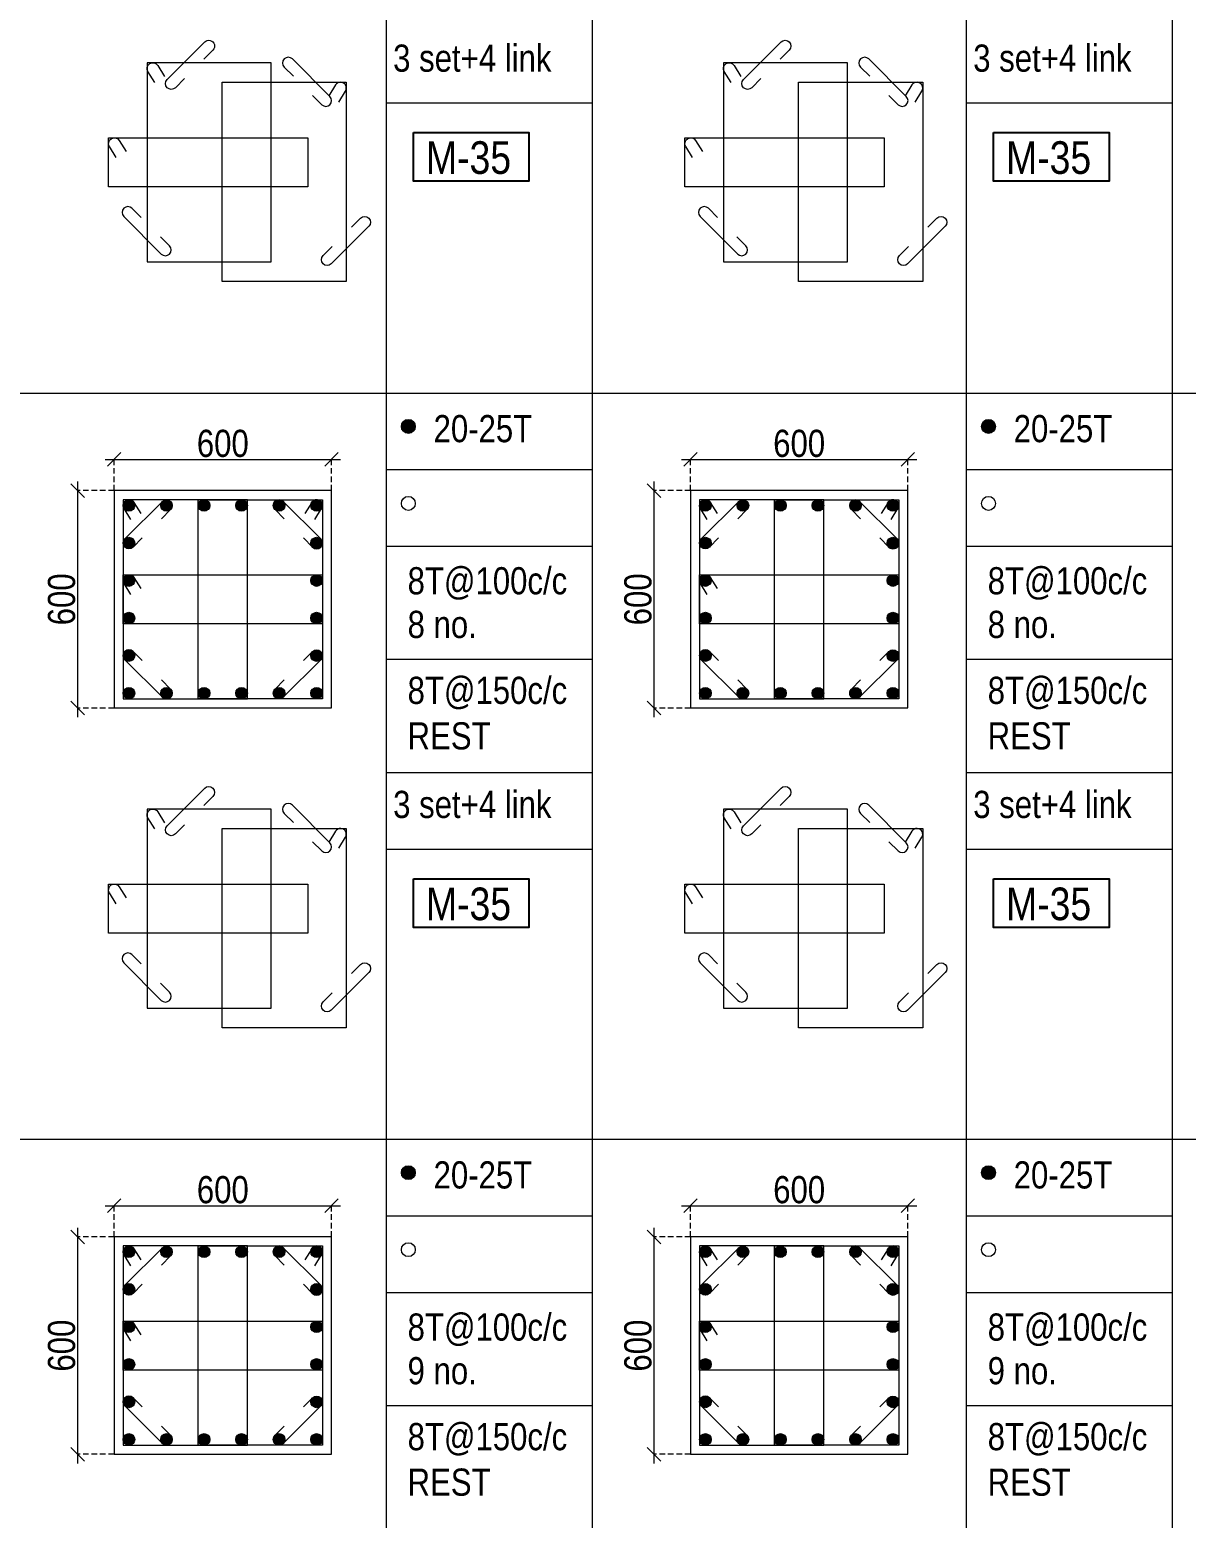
# Model space of a CAD drawing. Header units: millimetres. Extents: x 1112055 to 3390982, y -148532 to 766891.
# Drawn here: x 2321002 to 2333772, y 528654 to 545089 of the extents above; entities that cross this region are included whole.
import ezdxf
from ezdxf.enums import TextEntityAlignment as Align

# ---------------------------------------------------------------- set-up
doc = ezdxf.new("R2010")
doc.units = ezdxf.units.MM
doc.header["$PDMODE"] = 35
doc.header["$PDSIZE"] = -25
doc.linetypes.add('DASHED2', pattern=[0.375, 0.25, -0.125])
doc.linetypes.add('Hidden', pattern=[9.525, 6.35, -3.175])
for name, color, linetype, lineweight in [('B COL. SIZE DIM', 220, 'Continuous', 25), ('B COLSCH', 204, 'Continuous', 20), ('B COLUMN', 1, 'Hidden', 9), ('B STEEL', 34, 'Continuous', 15)]:
    doc.layers.add(name, color=color, linetype=linetype, lineweight=lineweight)
doc.layers.add('B TEXT', color=7, linetype='Continuous')
doc.styles.add('dim inside', font='romans.shx', dxfattribs={"width": 0.8, "height": 125})
doc.styles.add('SWINC', font='swissc.ttf')
doc.dimstyles.new('dim inside', dxfattribs={"dimtxt": 125, "dimasz": 100, "dimexe": 0, "dimexo": 0, "dimgap": 10, "dimtad": 0, "dimdec": 0, "dimzin": 0, "dimdsep": 46, "dimtxsty": 'dim inside', "dimblk": 'SMALL', "dimcen": 0.09, "dimadec": 0, "dimazin": 0, "dimtfac": 1, "dimtdec": 0, "dimtofl": 0, "dimtmove": 0, "dimatfit": 3, "dimfxl": 1, "dimtolj": 1, "dimtzin": 0, "dimarcsym": 2})

# ---------------------------------------------------------------- blocks, each defined once
blk = doc.blocks.new('_Oblique')
at = {"color": 0, "linetype": 'ByBlock', "lineweight": -2}
blk.add_line((-0.5, -0.5), (0.5, 0.5), dxfattribs=at)
blk = doc.blocks.new('*D3372')
at = {"layer": 'B COL. SIZE DIM', "color": 250, "lineweight": 9, "ltscale": 250, "transparency": 16777216}
blk.add_line((2321834, 532105), (2324434, 532105), dxfattribs=at)
at = {"layer": 'B COL. SIZE DIM', "color": 250, "linetype": 'DASHED2', "lineweight": 9, "ltscale": 250, "transparency": 16777216}
for p, q in [((2321934, 531760), (2321934, 532105)), ((2324334, 531760), (2324334, 532105))]:
    blk.add_line(p, q, dxfattribs=at)
at = {"layer": 'Defpoints', "color": 0, "transparency": 16777216}
for p in [(2324334, 532105), (2321934, 531760), (2324334, 531760)]:
    blk.add_point(p, dxfattribs=at)
at = {"layer": 'B COL. SIZE DIM', "color": 250, "lineweight": 9, "transparency": 16777216, "xscale": 150, "yscale": 150, "zscale": 150, "rotation": 180}
blk.add_blockref('_Oblique', (2321934, 532105), dxfattribs=at)
at = {"layer": 'B COL. SIZE DIM', "color": 250, "lineweight": 9, "transparency": 16777216, "xscale": 150, "yscale": 150, "zscale": 150}
blk.add_blockref('_Oblique', (2324334, 532105), dxfattribs=at)
at = {"layer": 'B COL. SIZE DIM', "color": 6, "transparency": 16777216, "insert": (2323134, 532280), "char_height": 300, "attachment_point": 5, "style": 'SWINC'}
blk.add_mtext('\\A1;600', dxfattribs=at)
blk = doc.blocks.new('*D3373')
at = {"layer": 'B COL. SIZE DIM', "color": 250, "lineweight": 9, "ltscale": 250, "transparency": 16777216}
blk.add_line((2321530, 531860), (2321530, 529260), dxfattribs=at)
at = {"layer": 'B COL. SIZE DIM', "color": 250, "linetype": 'DASHED2', "lineweight": 9, "ltscale": 250, "transparency": 16777216}
for p, q in [((2321934, 531760), (2321530, 531760)), ((2321934, 529360), (2321530, 529360))]:
    blk.add_line(p, q, dxfattribs=at)
at = {"layer": 'Defpoints', "color": 0, "transparency": 16777216}
for p in [(2321934, 531760), (2321530, 529360), (2321934, 529360)]:
    blk.add_point(p, dxfattribs=at)
at = {"layer": 'B COL. SIZE DIM', "color": 250, "lineweight": 9, "transparency": 16777216, "xscale": 150, "yscale": 150, "zscale": 150}
for p, rotation in [((2321530, 531760), 90), ((2321530, 529360), 270)]:
    blk.add_blockref('_Oblique', p, dxfattribs=dict(at, rotation=rotation))
at = {"layer": 'B COL. SIZE DIM', "color": 6, "transparency": 16777216, "insert": (2321355, 530560), "char_height": 300, "attachment_point": 5, "rotation": 90, "style": 'SWINC'}
blk.add_mtext('\\A1;600', dxfattribs=at)
blk = doc.blocks.new('*D3374')
at = {"layer": 'B COL. SIZE DIM', "color": 250, "lineweight": 9, "ltscale": 250, "transparency": 16777216}
blk.add_line((2321834, 540345), (2324434, 540345), dxfattribs=at)
at = {"layer": 'B COL. SIZE DIM', "color": 250, "linetype": 'DASHED2', "lineweight": 9, "ltscale": 250, "transparency": 16777216}
for p, q in [((2321934, 540000), (2321934, 540345)), ((2324334, 540000), (2324334, 540345))]:
    blk.add_line(p, q, dxfattribs=at)
at = {"layer": 'Defpoints', "color": 0, "transparency": 16777216}
for p in [(2324334, 540345), (2321934, 540000), (2324334, 540000)]:
    blk.add_point(p, dxfattribs=at)
at = {"layer": 'B COL. SIZE DIM', "color": 250, "lineweight": 9, "transparency": 16777216, "xscale": 150, "yscale": 150, "zscale": 150, "rotation": 180}
blk.add_blockref('_Oblique', (2321934, 540345), dxfattribs=at)
at = {"layer": 'B COL. SIZE DIM', "color": 250, "lineweight": 9, "transparency": 16777216, "xscale": 150, "yscale": 150, "zscale": 150}
blk.add_blockref('_Oblique', (2324334, 540345), dxfattribs=at)
at = {"layer": 'B COL. SIZE DIM', "color": 6, "transparency": 16777216, "insert": (2323134, 540520), "char_height": 300, "attachment_point": 5, "style": 'SWINC'}
blk.add_mtext('\\A1;600', dxfattribs=at)
blk = doc.blocks.new('*D3375')
at = {"layer": 'B COL. SIZE DIM', "color": 250, "lineweight": 9, "ltscale": 250, "transparency": 16777216}
blk.add_line((2321530, 540100), (2321530, 537500), dxfattribs=at)
at = {"layer": 'B COL. SIZE DIM', "color": 250, "linetype": 'DASHED2', "lineweight": 9, "ltscale": 250, "transparency": 16777216}
for p, q in [((2321934, 540000), (2321530, 540000)), ((2321934, 537600), (2321530, 537600))]:
    blk.add_line(p, q, dxfattribs=at)
at = {"layer": 'Defpoints', "color": 0, "transparency": 16777216}
for p in [(2321934, 540000), (2321530, 537600), (2321934, 537600)]:
    blk.add_point(p, dxfattribs=at)
at = {"layer": 'B COL. SIZE DIM', "color": 250, "lineweight": 9, "transparency": 16777216, "xscale": 150, "yscale": 150, "zscale": 150}
for p, rotation in [((2321530, 540000), 90), ((2321530, 537600), 270)]:
    blk.add_blockref('_Oblique', p, dxfattribs=dict(at, rotation=rotation))
at = {"layer": 'B COL. SIZE DIM', "color": 6, "transparency": 16777216, "insert": (2321355, 538800), "char_height": 300, "attachment_point": 5, "rotation": 90, "style": 'SWINC'}
blk.add_mtext('\\A1;600', dxfattribs=at)
blk = doc.blocks.new('*D3396')
at = {"layer": 'B COL. SIZE DIM', "color": 250, "lineweight": 9, "ltscale": 250, "transparency": 16777216}
blk.add_line((2328198, 532105), (2330798, 532105), dxfattribs=at)
at = {"layer": 'B COL. SIZE DIM', "color": 250, "linetype": 'DASHED2', "lineweight": 9, "ltscale": 250, "transparency": 16777216}
for p, q in [((2328298, 531760), (2328298, 532105)), ((2330698, 531760), (2330698, 532105))]:
    blk.add_line(p, q, dxfattribs=at)
at = {"layer": 'Defpoints', "color": 0, "transparency": 16777216}
for p in [(2330698, 532105), (2328298, 531760), (2330698, 531760)]:
    blk.add_point(p, dxfattribs=at)
at = {"layer": 'B COL. SIZE DIM', "color": 250, "lineweight": 9, "transparency": 16777216, "xscale": 150, "yscale": 150, "zscale": 150, "rotation": 180}
blk.add_blockref('_Oblique', (2328298, 532105), dxfattribs=at)
at = {"layer": 'B COL. SIZE DIM', "color": 250, "lineweight": 9, "transparency": 16777216, "xscale": 150, "yscale": 150, "zscale": 150}
blk.add_blockref('_Oblique', (2330698, 532105), dxfattribs=at)
at = {"layer": 'B COL. SIZE DIM', "color": 6, "transparency": 16777216, "insert": (2329498, 532280), "char_height": 300, "attachment_point": 5, "style": 'SWINC'}
blk.add_mtext('\\A1;600', dxfattribs=at)
blk = doc.blocks.new('*D3397')
at = {"layer": 'B COL. SIZE DIM', "color": 250, "lineweight": 9, "ltscale": 250, "transparency": 16777216}
blk.add_line((2327894, 531860), (2327894, 529260), dxfattribs=at)
at = {"layer": 'B COL. SIZE DIM', "color": 250, "linetype": 'DASHED2', "lineweight": 9, "ltscale": 250, "transparency": 16777216}
for p, q in [((2328298, 531760), (2327894, 531760)), ((2328298, 529360), (2327894, 529360))]:
    blk.add_line(p, q, dxfattribs=at)
at = {"layer": 'Defpoints', "color": 0, "transparency": 16777216}
for p in [(2328298, 531760), (2327894, 529360), (2328298, 529360)]:
    blk.add_point(p, dxfattribs=at)
at = {"layer": 'B COL. SIZE DIM', "color": 250, "lineweight": 9, "transparency": 16777216, "xscale": 150, "yscale": 150, "zscale": 150}
for p, rotation in [((2327894, 531760), 90), ((2327894, 529360), 270)]:
    blk.add_blockref('_Oblique', p, dxfattribs=dict(at, rotation=rotation))
at = {"layer": 'B COL. SIZE DIM', "color": 6, "transparency": 16777216, "insert": (2327719, 530560), "char_height": 300, "attachment_point": 5, "rotation": 90, "style": 'SWINC'}
blk.add_mtext('\\A1;600', dxfattribs=at)
blk = doc.blocks.new('*D3398')
at = {"layer": 'B COL. SIZE DIM', "color": 250, "lineweight": 9, "ltscale": 250, "transparency": 16777216}
blk.add_line((2328198, 540345), (2330798, 540345), dxfattribs=at)
at = {"layer": 'B COL. SIZE DIM', "color": 250, "linetype": 'DASHED2', "lineweight": 9, "ltscale": 250, "transparency": 16777216}
for p, q in [((2328298, 540000), (2328298, 540345)), ((2330698, 540000), (2330698, 540345))]:
    blk.add_line(p, q, dxfattribs=at)
at = {"layer": 'Defpoints', "color": 0, "transparency": 16777216}
for p in [(2330698, 540345), (2328298, 540000), (2330698, 540000)]:
    blk.add_point(p, dxfattribs=at)
at = {"layer": 'B COL. SIZE DIM', "color": 250, "lineweight": 9, "transparency": 16777216, "xscale": 150, "yscale": 150, "zscale": 150, "rotation": 180}
blk.add_blockref('_Oblique', (2328298, 540345), dxfattribs=at)
at = {"layer": 'B COL. SIZE DIM', "color": 250, "lineweight": 9, "transparency": 16777216, "xscale": 150, "yscale": 150, "zscale": 150}
blk.add_blockref('_Oblique', (2330698, 540345), dxfattribs=at)
at = {"layer": 'B COL. SIZE DIM', "color": 6, "transparency": 16777216, "insert": (2329498, 540520), "char_height": 300, "attachment_point": 5, "style": 'SWINC'}
blk.add_mtext('\\A1;600', dxfattribs=at)
blk = doc.blocks.new('*D3399')
at = {"layer": 'B COL. SIZE DIM', "color": 250, "lineweight": 9, "ltscale": 250, "transparency": 16777216}
blk.add_line((2327894, 540100), (2327894, 537500), dxfattribs=at)
at = {"layer": 'B COL. SIZE DIM', "color": 250, "linetype": 'DASHED2', "lineweight": 9, "ltscale": 250, "transparency": 16777216}
for p, q in [((2328298, 540000), (2327894, 540000)), ((2328298, 537600), (2327894, 537600))]:
    blk.add_line(p, q, dxfattribs=at)
at = {"layer": 'Defpoints', "color": 0, "transparency": 16777216}
for p in [(2328298, 540000), (2327894, 537600), (2328298, 537600)]:
    blk.add_point(p, dxfattribs=at)
at = {"layer": 'B COL. SIZE DIM', "color": 250, "lineweight": 9, "transparency": 16777216, "xscale": 150, "yscale": 150, "zscale": 150}
for p, rotation in [((2327894, 540000), 90), ((2327894, 537600), 270)]:
    blk.add_blockref('_Oblique', p, dxfattribs=dict(at, rotation=rotation))
at = {"layer": 'B COL. SIZE DIM', "color": 6, "transparency": 16777216, "insert": (2327719, 538800), "char_height": 300, "attachment_point": 5, "rotation": 90, "style": 'SWINC'}
blk.add_mtext('\\A1;600', dxfattribs=at)

msp = doc.modelspace()

# ---------------------------------------------------------------- hatches: boundary and pattern name
at = {"layer": 'B STEEL', "lineweight": 9, "ltscale": 0.5}
h = msp.add_hatch(color=34, dxfattribs=at)
edge = h.paths.add_edge_path()
edge.add_arc((2325182.8, 540709.4), 76.8, 0, 360)
h = msp.add_hatch(color=34, dxfattribs=at)
edge = h.paths.add_edge_path()
edge.add_arc((2331587.9, 540709.4), 76.8, 0, 360)
h = msp.add_hatch(color=34, dxfattribs=at)
edge = h.paths.add_edge_path()
edge.add_arc((2322097.9, 539836.2), 64, 0, 360)
h = msp.add_hatch(color=34, dxfattribs=at)
edge = h.paths.add_edge_path()
edge.add_arc((2322512.2, 539836.2), 64, 180, 540, ccw=False)
at = {"layer": 'B STEEL'}
h = msp.add_hatch(color=34, dxfattribs=at)
edge = h.paths.add_edge_path()
edge.add_arc((2322926.6, 539836.2), 64, 0, 360)
h = msp.add_hatch(color=34, dxfattribs=at)
edge = h.paths.add_edge_path()
edge.add_arc((2323341, 539836.2), 64, 0, 360)
at = {"layer": 'B STEEL', "lineweight": 9, "ltscale": 0.5}
h = msp.add_hatch(color=34, dxfattribs=at)
edge = h.paths.add_edge_path()
edge.add_arc((2323755.4, 539836.2), 64, 180, 540, ccw=False)
h = msp.add_hatch(color=34, dxfattribs=at)
edge = h.paths.add_edge_path()
edge.add_arc((2324169.8, 539836.2), 64, 180, 540, ccw=False)
h = msp.add_hatch(color=34, dxfattribs=at)
edge = h.paths.add_edge_path()
edge.add_arc((2328461.9, 539836.2), 64, 0, 360)
h = msp.add_hatch(color=34, dxfattribs=at)
edge = h.paths.add_edge_path()
edge.add_arc((2328876.3, 539836.2), 64, 180, 540, ccw=False)
at = {"layer": 'B STEEL'}
h = msp.add_hatch(color=34, dxfattribs=at)
edge = h.paths.add_edge_path()
edge.add_arc((2329290.7, 539836.2), 64, 0, 360)
h = msp.add_hatch(color=34, dxfattribs=at)
edge = h.paths.add_edge_path()
edge.add_arc((2329705.1, 539836.2), 64, 0, 360)
at = {"layer": 'B STEEL', "lineweight": 9, "ltscale": 0.5}
h = msp.add_hatch(color=34, dxfattribs=at)
edge = h.paths.add_edge_path()
edge.add_arc((2330119.5, 539836.2), 64, 180, 540, ccw=False)
h = msp.add_hatch(color=34, dxfattribs=at)
edge = h.paths.add_edge_path()
edge.add_arc((2330533.9, 539836.2), 64, 180, 540, ccw=False)
h = msp.add_hatch(color=34, dxfattribs=at)
edge = h.paths.add_edge_path()
edge.add_arc((2322097.9, 539421.8), 64, 0, 360)
h = msp.add_hatch(color=34, dxfattribs=at)
edge = h.paths.add_edge_path()
edge.add_arc((2324169.8, 539421.8), 64, 180, 540, ccw=False)
h = msp.add_hatch(color=34, dxfattribs=at)
edge = h.paths.add_edge_path()
edge.add_arc((2328461.9, 539421.8), 64, 0, 360)
h = msp.add_hatch(color=34, dxfattribs=at)
edge = h.paths.add_edge_path()
edge.add_arc((2330533.9, 539421.8), 64, 180, 540, ccw=False)
at = {"layer": 'B STEEL'}
h = msp.add_hatch(color=34, dxfattribs=at)
edge = h.paths.add_edge_path()
edge.add_arc((2322097.9, 539007.4), 64, 0, 360)
h = msp.add_hatch(color=34, dxfattribs=at)
edge = h.paths.add_edge_path()
edge.add_arc((2324169.8, 539007.4), 64, 0, 360)
h = msp.add_hatch(color=34, dxfattribs=at)
edge = h.paths.add_edge_path()
edge.add_arc((2328461.9, 539007.4), 64, 0, 360)
h = msp.add_hatch(color=34, dxfattribs=at)
edge = h.paths.add_edge_path()
edge.add_arc((2330533.9, 539007.4), 64, 0, 360)
h = msp.add_hatch(color=34, dxfattribs=at)
edge = h.paths.add_edge_path()
edge.add_arc((2322097.9, 538593), 64, 0, 360)
h = msp.add_hatch(color=34, dxfattribs=at)
edge = h.paths.add_edge_path()
edge.add_arc((2324169.8, 538593), 64, 0, 360)
h = msp.add_hatch(color=34, dxfattribs=at)
edge = h.paths.add_edge_path()
edge.add_arc((2328461.9, 538593), 64, 0, 360)
h = msp.add_hatch(color=34, dxfattribs=at)
edge = h.paths.add_edge_path()
edge.add_arc((2330533.9, 538593), 64, 0, 360)
at = {"layer": 'B STEEL', "lineweight": 9, "ltscale": 0.5}
h = msp.add_hatch(color=34, dxfattribs=at)
edge = h.paths.add_edge_path()
edge.add_arc((2322097.9, 538178.6), 64, 0, 360)
h = msp.add_hatch(color=34, dxfattribs=at)
edge = h.paths.add_edge_path()
edge.add_arc((2324169.8, 538178.6), 64, 180, 540, ccw=False)
h = msp.add_hatch(color=34, dxfattribs=at)
edge = h.paths.add_edge_path()
edge.add_arc((2328461.9, 538178.6), 64, 0, 360)
h = msp.add_hatch(color=34, dxfattribs=at)
edge = h.paths.add_edge_path()
edge.add_arc((2330533.9, 538178.6), 64, 180, 540, ccw=False)
h = msp.add_hatch(color=34, dxfattribs=at)
edge = h.paths.add_edge_path()
edge.add_arc((2322097.9, 537764.2), 64, 0, 360, ccw=False)
h = msp.add_hatch(color=34, dxfattribs=at)
edge = h.paths.add_edge_path()
edge.add_arc((2322512.2, 537764.2), 64, -180, 180)
at = {"layer": 'B STEEL'}
h = msp.add_hatch(color=34, dxfattribs=at)
edge = h.paths.add_edge_path()
edge.add_arc((2322926.6, 537764.2), 64, 0, 360)
h = msp.add_hatch(color=34, dxfattribs=at)
edge = h.paths.add_edge_path()
edge.add_arc((2323341, 537764.2), 64, 0, 360)
at = {"layer": 'B STEEL', "lineweight": 9, "ltscale": 0.5}
h = msp.add_hatch(color=34, dxfattribs=at)
edge = h.paths.add_edge_path()
edge.add_arc((2323755.4, 537764.2), 64, -180, 180)
h = msp.add_hatch(color=34, dxfattribs=at)
edge = h.paths.add_edge_path()
edge.add_arc((2324169.8, 537764.2), 64, -180, 180)
h = msp.add_hatch(color=34, dxfattribs=at)
edge = h.paths.add_edge_path()
edge.add_arc((2328461.9, 537764.2), 64, 0, 360, ccw=False)
h = msp.add_hatch(color=34, dxfattribs=at)
edge = h.paths.add_edge_path()
edge.add_arc((2328876.3, 537764.2), 64, -180, 180)
at = {"layer": 'B STEEL'}
h = msp.add_hatch(color=34, dxfattribs=at)
edge = h.paths.add_edge_path()
edge.add_arc((2329290.7, 537764.2), 64, 0, 360)
h = msp.add_hatch(color=34, dxfattribs=at)
edge = h.paths.add_edge_path()
edge.add_arc((2329705.1, 537764.2), 64, 0, 360)
at = {"layer": 'B STEEL', "lineweight": 9, "ltscale": 0.5}
h = msp.add_hatch(color=34, dxfattribs=at)
edge = h.paths.add_edge_path()
edge.add_arc((2330119.5, 537764.2), 64, -180, 180)
h = msp.add_hatch(color=34, dxfattribs=at)
edge = h.paths.add_edge_path()
edge.add_arc((2330533.9, 537764.2), 64, -180, 180)
h = msp.add_hatch(color=34, dxfattribs=at)
edge = h.paths.add_edge_path()
edge.add_arc((2325182.8, 532469.5), 76.8, 0, 360)
h = msp.add_hatch(color=34, dxfattribs=at)
edge = h.paths.add_edge_path()
edge.add_arc((2331587.9, 532469.5), 76.8, 0, 360)
h = msp.add_hatch(color=34, dxfattribs=at)
edge = h.paths.add_edge_path()
edge.add_arc((2322097.9, 531596.3), 64, 0, 360)
h = msp.add_hatch(color=34, dxfattribs=at)
edge = h.paths.add_edge_path()
edge.add_arc((2322512.2, 531596.3), 64, 180, 540, ccw=False)
at = {"layer": 'B STEEL'}
h = msp.add_hatch(color=34, dxfattribs=at)
edge = h.paths.add_edge_path()
edge.add_arc((2322926.6, 531596.3), 64, 0, 360)
h = msp.add_hatch(color=34, dxfattribs=at)
edge = h.paths.add_edge_path()
edge.add_arc((2323341, 531596.3), 64, 0, 360)
at = {"layer": 'B STEEL', "lineweight": 9, "ltscale": 0.5}
h = msp.add_hatch(color=34, dxfattribs=at)
edge = h.paths.add_edge_path()
edge.add_arc((2323755.4, 531596.3), 64, 180, 540, ccw=False)
h = msp.add_hatch(color=34, dxfattribs=at)
edge = h.paths.add_edge_path()
edge.add_arc((2324169.8, 531596.3), 64, 180, 540, ccw=False)
h = msp.add_hatch(color=34, dxfattribs=at)
edge = h.paths.add_edge_path()
edge.add_arc((2328461.9, 531596.3), 64, 0, 360)
h = msp.add_hatch(color=34, dxfattribs=at)
edge = h.paths.add_edge_path()
edge.add_arc((2328876.3, 531596.3), 64, 180, 540, ccw=False)
at = {"layer": 'B STEEL'}
h = msp.add_hatch(color=34, dxfattribs=at)
edge = h.paths.add_edge_path()
edge.add_arc((2329290.7, 531596.3), 64, 0, 360)
h = msp.add_hatch(color=34, dxfattribs=at)
edge = h.paths.add_edge_path()
edge.add_arc((2329705.1, 531596.3), 64, 0, 360)
at = {"layer": 'B STEEL', "lineweight": 9, "ltscale": 0.5}
h = msp.add_hatch(color=34, dxfattribs=at)
edge = h.paths.add_edge_path()
edge.add_arc((2330119.5, 531596.3), 64, 180, 540, ccw=False)
h = msp.add_hatch(color=34, dxfattribs=at)
edge = h.paths.add_edge_path()
edge.add_arc((2330533.9, 531596.3), 64, 180, 540, ccw=False)
h = msp.add_hatch(color=34, dxfattribs=at)
edge = h.paths.add_edge_path()
edge.add_arc((2322097.9, 531182), 64, 0, 360)
h = msp.add_hatch(color=34, dxfattribs=at)
edge = h.paths.add_edge_path()
edge.add_arc((2324169.8, 531182), 64, 180, 540, ccw=False)
h = msp.add_hatch(color=34, dxfattribs=at)
edge = h.paths.add_edge_path()
edge.add_arc((2328461.9, 531182), 64, 0, 360)
h = msp.add_hatch(color=34, dxfattribs=at)
edge = h.paths.add_edge_path()
edge.add_arc((2330533.9, 531182), 64, 180, 540, ccw=False)
at = {"layer": 'B STEEL'}
h = msp.add_hatch(color=34, dxfattribs=at)
edge = h.paths.add_edge_path()
edge.add_arc((2322097.9, 530767.6), 64, 0, 360)
h = msp.add_hatch(color=34, dxfattribs=at)
edge = h.paths.add_edge_path()
edge.add_arc((2324169.8, 530767.6), 64, 0, 360)
h = msp.add_hatch(color=34, dxfattribs=at)
edge = h.paths.add_edge_path()
edge.add_arc((2328461.9, 530767.6), 64, 0, 360)
h = msp.add_hatch(color=34, dxfattribs=at)
edge = h.paths.add_edge_path()
edge.add_arc((2330533.9, 530767.6), 64, 0, 360)
h = msp.add_hatch(color=34, dxfattribs=at)
edge = h.paths.add_edge_path()
edge.add_arc((2322097.9, 530353.2), 64, 0, 360)
h = msp.add_hatch(color=34, dxfattribs=at)
edge = h.paths.add_edge_path()
edge.add_arc((2324169.8, 530353.2), 64, 0, 360)
h = msp.add_hatch(color=34, dxfattribs=at)
edge = h.paths.add_edge_path()
edge.add_arc((2328461.9, 530353.2), 64, 0, 360)
h = msp.add_hatch(color=34, dxfattribs=at)
edge = h.paths.add_edge_path()
edge.add_arc((2330533.9, 530353.2), 64, 0, 360)
at = {"layer": 'B STEEL', "lineweight": 9, "ltscale": 0.5}
h = msp.add_hatch(color=34, dxfattribs=at)
edge = h.paths.add_edge_path()
edge.add_arc((2322097.9, 529938.8), 64, 0, 360)
h = msp.add_hatch(color=34, dxfattribs=at)
edge = h.paths.add_edge_path()
edge.add_arc((2324169.8, 529938.8), 64, 180, 540, ccw=False)
h = msp.add_hatch(color=34, dxfattribs=at)
edge = h.paths.add_edge_path()
edge.add_arc((2328461.9, 529938.8), 64, 0, 360)
h = msp.add_hatch(color=34, dxfattribs=at)
edge = h.paths.add_edge_path()
edge.add_arc((2330533.9, 529938.8), 64, 180, 540, ccw=False)
h = msp.add_hatch(color=34, dxfattribs=at)
edge = h.paths.add_edge_path()
edge.add_arc((2322097.9, 529524.4), 64, 0, 360, ccw=False)
h = msp.add_hatch(color=34, dxfattribs=at)
edge = h.paths.add_edge_path()
edge.add_arc((2322512.2, 529524.4), 64, -180, 180)
at = {"layer": 'B STEEL'}
h = msp.add_hatch(color=34, dxfattribs=at)
edge = h.paths.add_edge_path()
edge.add_arc((2322926.6, 529524.4), 64, 0, 360)
h = msp.add_hatch(color=34, dxfattribs=at)
edge = h.paths.add_edge_path()
edge.add_arc((2323341, 529524.4), 64, 0, 360)
at = {"layer": 'B STEEL', "lineweight": 9, "ltscale": 0.5}
h = msp.add_hatch(color=34, dxfattribs=at)
edge = h.paths.add_edge_path()
edge.add_arc((2323755.4, 529524.4), 64, -180, 180)
h = msp.add_hatch(color=34, dxfattribs=at)
edge = h.paths.add_edge_path()
edge.add_arc((2324169.8, 529524.4), 64, -180, 180)
h = msp.add_hatch(color=34, dxfattribs=at)
edge = h.paths.add_edge_path()
edge.add_arc((2328461.9, 529524.4), 64, 0, 360, ccw=False)
h = msp.add_hatch(color=34, dxfattribs=at)
edge = h.paths.add_edge_path()
edge.add_arc((2328876.3, 529524.4), 64, -180, 180)
at = {"layer": 'B STEEL'}
h = msp.add_hatch(color=34, dxfattribs=at)
edge = h.paths.add_edge_path()
edge.add_arc((2329290.7, 529524.4), 64, 0, 360)
h = msp.add_hatch(color=34, dxfattribs=at)
edge = h.paths.add_edge_path()
edge.add_arc((2329705.1, 529524.4), 64, 0, 360)
at = {"layer": 'B STEEL', "lineweight": 9, "ltscale": 0.5}
h = msp.add_hatch(color=34, dxfattribs=at)
edge = h.paths.add_edge_path()
edge.add_arc((2330119.5, 529524.4), 64, -180, 180)
h = msp.add_hatch(color=34, dxfattribs=at)
edge = h.paths.add_edge_path()
edge.add_arc((2330533.9, 529524.4), 64, -180, 180)

# ---------------------------------------------------------------- linework, layer by layer
at = {"layer": 'B COLSCH', "color": 250, "lineweight": 0}
for p, q in [((2324936.5, 565797.2), (2324936.5, 516358.1)), ((2327210.9, 565797.2), (2327210.9, 507483)), ((2331341.6, 565797.2), (2331341.6, 516358.1)), ((2333616, 565797.2), (2333616, 507483)), ((2324936.5, 544283), (2327210.9, 544283)), ((2331341.6, 544283), (2333616, 544283)), ((2210905.9, 541077.7), (2340021.1, 541077.7)), ((2324936.5, 540232.7), (2327210.9, 540232.7)), ((2331341.6, 540232.7), (2333616, 540232.7)), ((2324936.5, 539387.7), (2327210.9, 539387.7)), ((2331341.6, 539387.7), (2333616, 539387.7)), ((2324936.5, 538137.9), (2327210.9, 538137.9)), ((2331341.6, 538137.9), (2333616, 538137.9)), ((2324936.5, 536888.1), (2327210.9, 536888.1)), ((2331341.6, 536888.1), (2333616, 536888.1)), ((2324936.5, 536043.2), (2327210.9, 536043.2)), ((2331341.6, 536043.2), (2333616, 536043.2)), ((2210905.9, 532837.8), (2340021.1, 532837.8)), ((2324936.5, 531992.8), (2327210.9, 531992.8)), ((2331341.6, 531992.8), (2333616, 531992.8)), ((2324936.5, 531147.8), (2327210.9, 531147.8)), ((2331341.6, 531147.8), (2333616, 531147.8)), ((2324936.5, 529898.1), (2327210.9, 529898.1)), ((2331341.6, 529898.1), (2333616, 529898.1))]:
    msp.add_line(p, q, dxfattribs=at)
at = {"layer": 'B COLUMN', "color": 1, "linetype": 'ByBlock', "lineweight": 20}
for points in [[(2321933.8, 537600.2), (2324333.8, 537600.2), (2324333.8, 540000.2), (2321933.8, 540000.2)], [(2328297.9, 537600.2), (2330697.9, 537600.2), (2330697.9, 540000.2), (2328297.9, 540000.2)], [(2321933.8, 529360.4), (2324333.8, 529360.4), (2324333.8, 531760.4), (2321933.8, 531760.4)], [(2328297.9, 529360.4), (2330697.9, 529360.4), (2330697.9, 531760.4), (2328297.9, 531760.4)]]:
    msp.add_lwpolyline(points, close=True, dxfattribs=at)
at = {"layer": 'B STEEL', "color": 34, "lineweight": 9, "ltscale": 0.5}
for points in [[(2322710.9, 544549.9), (2322610.1, 544449, -1), (2322519.5, 544539.6), (2322933.9, 544954, -1), (2323024.5, 544863.4), (2322923.6, 544762.6)], [(2329075, 544549.9), (2328974.1, 544449, -1), (2328883.6, 544539.6), (2329298, 544954, -1), (2329388.5, 544863.4), (2329287.7, 544762.6)], [(2322382.1, 544505.4), (2322307.3, 544626.9, -1), (2322416.4, 544694), (2322491.1, 544572.5)], [(2324125.5, 544362.4), (2324226.4, 544261.5, 1), (2324316.9, 544352.1), (2323902.6, 544766.4, 1), (2323812, 544675.9), (2323912.9, 544575)], [(2328746.2, 544505.4), (2328671.4, 544626.9, -1), (2328780.5, 544694), (2328855.2, 544572.5)], [(2330489.6, 544362.4), (2330590.5, 544261.5, 1), (2330681, 544352.1), (2330266.6, 544766.4, 1), (2330176.1, 544675.9), (2330277, 544575)], [(2324413.6, 544290.8), (2324488.3, 544412.3, 1), (2324379.3, 544479.4), (2324304.5, 544357.9)], [(2330777.7, 544290.8), (2330852.4, 544412.3, 1), (2330743.4, 544479.4), (2330668.6, 544357.9)], [(2321956.2, 543676.6), (2321881.4, 543798.1, -1), (2321990.4, 543865.2), (2322065.2, 543743.7)], [(2328320.3, 543676.6), (2328245.5, 543798.1, -1), (2328354.5, 543865.2), (2328429.3, 543743.7)], [(2322231.8, 543016.2), (2322130.9, 543117.1, 1), (2322040.4, 543026.6), (2322454.8, 542612.2, 1), (2322545.3, 542702.7), (2322444.5, 542803.6)], [(2324554.1, 542908.3), (2324655, 543009.2, -1), (2324745.5, 542918.7), (2324331.1, 542504.3, -1), (2324240.6, 542594.8), (2324341.4, 542695.7)], [(2328595.9, 543016.2), (2328495, 543117.1, 1), (2328404.5, 543026.6), (2328818.9, 542612.2, 1), (2328909.4, 542702.7), (2328808.5, 542803.6)], [(2330918.2, 542908.3), (2331019, 543009.2, -1), (2331109.6, 542918.7), (2330695.2, 542504.3, -1), (2330604.7, 542594.8), (2330705.5, 542695.7)], [(2322118.1, 539681.2), (2322043.3, 539802.6, -1), (2322152.4, 539869.7), (2322227.1, 539748.3)], [(2322244, 539477.4), (2322143.1, 539376.5, -1), (2322052.6, 539467.1), (2322467, 539881.5, -1), (2322557.5, 539790.9), (2322456.7, 539690.1)], [(2324023.7, 539477.4), (2324124.5, 539376.5, 1), (2324215.1, 539467.1), (2323800.7, 539881.5, 1), (2323710.2, 539790.9), (2323811, 539690.1)], [(2324149.6, 539681.2), (2324224.3, 539802.6, 1), (2324115.3, 539869.7), (2324040.5, 539748.3)], [(2328482.2, 539681.2), (2328407.4, 539802.6, -1), (2328516.5, 539869.7), (2328591.2, 539748.3)], [(2328608.1, 539477.4), (2328507.2, 539376.5, -1), (2328416.7, 539467.1), (2328831.1, 539881.5, -1), (2328921.6, 539790.9), (2328820.7, 539690.1)], [(2330387.8, 539477.4), (2330488.6, 539376.5, 1), (2330579.2, 539467.1), (2330164.8, 539881.5, 1), (2330074.2, 539790.9), (2330175.1, 539690.1)], [(2330513.7, 539681.2), (2330588.4, 539802.6, 1), (2330479.4, 539869.7), (2330404.6, 539748.3)], [(2322118.1, 538852.4), (2322043.3, 538973.8, -1), (2322152.4, 539041), (2322227.1, 538919.5)], [(2328482.2, 538852.4), (2328407.4, 538973.8, -1), (2328516.5, 539041), (2328591.2, 538919.5)], [(2322244, 538123), (2322143.1, 538223.9, 1), (2322052.6, 538133.4), (2322467, 537719, 1), (2322557.5, 537809.5), (2322456.7, 537910.4)], [(2324023.7, 538123), (2324124.5, 538223.9, -1), (2324215.1, 538133.4), (2323800.7, 537719, -1), (2323710.2, 537809.5), (2323811, 537910.4)], [(2328608.1, 538123), (2328507.2, 538223.9, 1), (2328416.7, 538133.4), (2328831.1, 537719, 1), (2328921.6, 537809.5), (2328820.7, 537910.4)], [(2330387.8, 538123), (2330488.6, 538223.9, -1), (2330579.2, 538133.4), (2330164.8, 537719, -1), (2330074.2, 537809.5), (2330175.1, 537910.4)], [(2322710.9, 536310.1), (2322610.1, 536209.2, -1), (2322519.5, 536299.7), (2322933.9, 536714.1, -1), (2323024.5, 536623.6), (2322923.6, 536522.7)], [(2329075, 536310.1), (2328974.1, 536209.2, -1), (2328883.6, 536299.7), (2329298, 536714.1, -1), (2329388.5, 536623.6), (2329287.7, 536522.7)], [(2322382.1, 536265.6), (2322307.3, 536387, -1), (2322416.4, 536454.2), (2322491.1, 536332.7)], [(2324125.5, 536122.5), (2324226.4, 536021.7, 1), (2324316.9, 536112.2), (2323902.6, 536526.6, 1), (2323812, 536436.1), (2323912.9, 536335.2)], [(2328746.2, 536265.6), (2328671.4, 536387, -1), (2328780.5, 536454.2), (2328855.2, 536332.7)], [(2330489.6, 536122.5), (2330590.5, 536021.7, 1), (2330681, 536112.2), (2330266.6, 536526.6, 1), (2330176.1, 536436.1), (2330277, 536335.2)], [(2324413.6, 536051), (2324488.3, 536172.5, 1), (2324379.3, 536239.6), (2324304.5, 536118.1)], [(2330777.7, 536051), (2330852.4, 536172.5, 1), (2330743.4, 536239.6), (2330668.6, 536118.1)], [(2321956.2, 535436.8), (2321881.4, 535558.3, -1), (2321990.4, 535625.4), (2322065.2, 535503.9)], [(2328320.3, 535436.8), (2328245.5, 535558.3, -1), (2328354.5, 535625.4), (2328429.3, 535503.9)], [(2322231.8, 534776.4), (2322130.9, 534877.3, 1), (2322040.4, 534786.7), (2322454.8, 534372.3, 1), (2322545.3, 534462.9), (2322444.5, 534563.7)], [(2324554.1, 534668.5), (2324655, 534769.4, -1), (2324745.5, 534678.8), (2324331.1, 534264.4, -1), (2324240.6, 534355), (2324341.4, 534455.8)], [(2328595.9, 534776.4), (2328495, 534877.3, 1), (2328404.5, 534786.7), (2328818.9, 534372.3, 1), (2328909.4, 534462.9), (2328808.5, 534563.7)], [(2330918.2, 534668.5), (2331019, 534769.4, -1), (2331109.6, 534678.8), (2330695.2, 534264.4, -1), (2330604.7, 534355), (2330705.5, 534455.8)], [(2322118.1, 531441.3), (2322043.3, 531562.8, -1), (2322152.4, 531629.9), (2322227.1, 531508.4)], [(2322244, 531237.5), (2322143.1, 531136.7, -1), (2322052.6, 531227.2), (2322467, 531641.6, -1), (2322557.5, 531551.1), (2322456.7, 531450.2)], [(2324023.7, 531237.5), (2324124.5, 531136.7, 1), (2324215.1, 531227.2), (2323800.7, 531641.6, 1), (2323710.2, 531551.1), (2323811, 531450.2)], [(2324149.6, 531441.3), (2324224.3, 531562.8, 1), (2324115.3, 531629.9), (2324040.5, 531508.4)], [(2328482.2, 531441.3), (2328407.4, 531562.8, -1), (2328516.5, 531629.9), (2328591.2, 531508.4)], [(2328608.1, 531237.5), (2328507.2, 531136.7, -1), (2328416.7, 531227.2), (2328831.1, 531641.6, -1), (2328921.6, 531551.1), (2328820.7, 531450.2)], [(2330387.8, 531237.5), (2330488.6, 531136.7, 1), (2330579.2, 531227.2), (2330164.8, 531641.6, 1), (2330074.2, 531551.1), (2330175.1, 531450.2)], [(2330513.7, 531441.3), (2330588.4, 531562.8, 1), (2330479.4, 531629.9), (2330404.6, 531508.4)], [(2322118.1, 530612.5), (2322043.3, 530734, -1), (2322152.4, 530801.1), (2322227.1, 530679.6)], [(2328482.2, 530612.5), (2328407.4, 530734, -1), (2328516.5, 530801.1), (2328591.2, 530679.6)], [(2322244, 529883.2), (2322143.1, 529984, 1), (2322052.6, 529893.5), (2322467, 529479.1, 1), (2322557.5, 529569.7), (2322456.7, 529670.5)], [(2324023.7, 529883.2), (2324124.5, 529984, -1), (2324215.1, 529893.5), (2323800.7, 529479.1, -1), (2323710.2, 529569.7), (2323811, 529670.5)], [(2328608.1, 529883.2), (2328507.2, 529984, 1), (2328416.7, 529893.5), (2328831.1, 529479.1, 1), (2328921.6, 529569.7), (2328820.7, 529670.5)], [(2330387.8, 529883.2), (2330488.6, 529984, -1), (2330579.2, 529893.5), (2330164.8, 529479.1, -1), (2330074.2, 529569.7), (2330175.1, 529670.5)]]:
    msp.add_lwpolyline(points, format="xyb", dxfattribs=at)
for points in [[(2322297.8, 542524.5), (2323669, 542524.5), (2323669, 544724.5), (2322297.8, 544724.5)], [(2328661.9, 542524.5), (2330033.1, 542524.5), (2330033.1, 544724.5), (2328661.9, 544724.5)], [(2324497.8, 542309.9), (2323126.6, 542309.9), (2323126.6, 544509.9), (2324497.8, 544509.9)], [(2330861.9, 542309.9), (2329490.7, 542309.9), (2329490.7, 544509.9), (2330861.9, 544509.9)], [(2321871.9, 543895.7), (2324071.9, 543895.7), (2324071.9, 543353.3), (2321871.9, 543353.3)], [(2328236, 543895.7), (2330436, 543895.7), (2330436, 543353.3), (2328236, 543353.3)], [(2322033.8, 537700.2), (2323405.1, 537700.2), (2323405.1, 539900.2), (2322033.8, 539900.2)], [(2324233.8, 537700.2), (2322862.6, 537700.2), (2322862.6, 539900.2), (2324233.8, 539900.2)], [(2328397.9, 537700.2), (2329769.1, 537700.2), (2329769.1, 539900.2), (2328397.9, 539900.2)], [(2330597.9, 537700.2), (2329226.7, 537700.2), (2329226.7, 539900.2), (2330597.9, 539900.2)], [(2322033.8, 539071.4), (2324233.8, 539071.4), (2324233.8, 538529), (2322033.8, 538529)], [(2328397.9, 539071.4), (2330597.9, 539071.4), (2330597.9, 538529), (2328397.9, 538529)], [(2322297.8, 534284.6), (2323669, 534284.6), (2323669, 536484.6), (2322297.8, 536484.6)], [(2328661.9, 534284.6), (2330033.1, 534284.6), (2330033.1, 536484.6), (2328661.9, 536484.6)], [(2324497.8, 534070), (2323126.6, 534070), (2323126.6, 536270), (2324497.8, 536270)], [(2330861.9, 534070), (2329490.7, 534070), (2329490.7, 536270), (2330861.9, 536270)], [(2321871.9, 535655.8), (2324071.9, 535655.8), (2324071.9, 535113.4), (2321871.9, 535113.4)], [(2328236, 535655.8), (2330436, 535655.8), (2330436, 535113.4), (2328236, 535113.4)], [(2322033.8, 529460.4), (2323405.1, 529460.4), (2323405.1, 531660.4), (2322033.8, 531660.4)], [(2324233.8, 529460.4), (2322862.6, 529460.4), (2322862.6, 531660.4), (2324233.8, 531660.4)], [(2328397.9, 529460.4), (2329769.1, 529460.4), (2329769.1, 531660.4), (2328397.9, 531660.4)], [(2330597.9, 529460.4), (2329226.7, 529460.4), (2329226.7, 531660.4), (2330597.9, 531660.4)], [(2322033.8, 530831.6), (2324233.8, 530831.6), (2324233.8, 530289.1), (2322033.8, 530289.1)], [(2328397.9, 530831.6), (2330597.9, 530831.6), (2330597.9, 530289.1), (2328397.9, 530289.1)]]:
    msp.add_lwpolyline(points, close=True, dxfattribs=at)
for centre, radius in [((2325182.8, 540709.4), 76.8), ((2331587.9, 540709.4), 76.8), ((2322097.9, 539836.2), 64), ((2322512.2, 539836.2), 64), ((2322926.6, 539836.2), 64), ((2323341, 539836.2), 64), ((2323755.4, 539836.2), 64), ((2324169.8, 539836.2), 64), ((2325182.8, 539859.1), 76.8), ((2328461.9, 539836.2), 64), ((2328876.3, 539836.2), 64), ((2329290.7, 539836.2), 64), ((2329705.1, 539836.2), 64), ((2330119.5, 539836.2), 64), ((2330533.9, 539836.2), 64), ((2331587.9, 539859.1), 76.8), ((2322097.9, 539421.8), 64), ((2324169.8, 539421.8), 64), ((2328461.9, 539421.8), 64), ((2330533.9, 539421.8), 64), ((2322097.9, 539007.4), 64), ((2324169.8, 539007.4), 64), ((2328461.9, 539007.4), 64), ((2330533.9, 539007.4), 64), ((2322097.9, 538593), 64), ((2324169.8, 538593), 64), ((2328461.9, 538593), 64), ((2330533.9, 538593), 64), ((2322097.9, 538178.6), 64), ((2324169.8, 538178.6), 64), ((2328461.9, 538178.6), 64), ((2330533.9, 538178.6), 64), ((2322097.9, 537764.2), 64), ((2322512.2, 537764.2), 64), ((2322926.6, 537764.2), 64), ((2323341, 537764.2), 64), ((2323755.4, 537764.2), 64), ((2324169.8, 537764.2), 64), ((2328461.9, 537764.2), 64), ((2328876.3, 537764.2), 64), ((2329290.7, 537764.2), 64), ((2329705.1, 537764.2), 64), ((2330119.5, 537764.2), 64), ((2330533.9, 537764.2), 64), ((2325182.8, 532469.5), 76.8), ((2331587.9, 532469.5), 76.8), ((2322097.9, 531596.3), 64), ((2322512.2, 531596.3), 64), ((2322926.6, 531596.3), 64), ((2323341, 531596.3), 64), ((2323755.4, 531596.3), 64), ((2324169.8, 531596.3), 64), ((2325182.8, 531619.3), 76.8), ((2328461.9, 531596.3), 64), ((2328876.3, 531596.3), 64), ((2329290.7, 531596.3), 64), ((2329705.1, 531596.3), 64), ((2330119.5, 531596.3), 64), ((2330533.9, 531596.3), 64), ((2331587.9, 531619.3), 76.8), ((2322097.9, 531182), 64), ((2324169.8, 531182), 64), ((2328461.9, 531182), 64), ((2330533.9, 531182), 64), ((2322097.9, 530767.6), 64), ((2324169.8, 530767.6), 64), ((2328461.9, 530767.6), 64), ((2330533.9, 530767.6), 64), ((2322097.9, 530353.2), 64), ((2324169.8, 530353.2), 64), ((2328461.9, 530353.2), 64), ((2330533.9, 530353.2), 64), ((2322097.9, 529938.8), 64), ((2324169.8, 529938.8), 64), ((2328461.9, 529938.8), 64), ((2330533.9, 529938.8), 64), ((2322097.9, 529524.4), 64), ((2322512.2, 529524.4), 64), ((2322926.6, 529524.4), 64), ((2323341, 529524.4), 64), ((2323755.4, 529524.4), 64), ((2324169.8, 529524.4), 64), ((2328461.9, 529524.4), 64), ((2328876.3, 529524.4), 64), ((2329290.7, 529524.4), 64), ((2329705.1, 529524.4), 64), ((2330119.5, 529524.4), 64), ((2330533.9, 529524.4), 64)]:
    msp.add_circle(centre, radius, dxfattribs=at)
at = {"layer": 'B TEXT', "color": 1}
for points in [[(2325240.1, 543954), (2326514.7, 543954), (2326514.7, 543416), (2325240.1, 543416)], [(2331645.3, 543954), (2332919.9, 543954), (2332919.9, 543416), (2331645.3, 543416)], [(2325240.1, 535714.1), (2326514.7, 535714.1), (2326514.7, 535176.1), (2325240.1, 535176.1)], [(2331645.3, 535714.1), (2332919.9, 535714.1), (2332919.9, 535176.1), (2331645.3, 535176.1)]]:
    msp.add_lwpolyline(points, close=True, dxfattribs=at)

# ---------------------------------------------------------------- texts
at = {"layer": 'B TEXT', "style": 'SWINC'}
for s, p in [('3 set+4 link', (2325014.7, 544625.5)), ('3 set+4 link', (2331419.8, 544625.5)), ('20-25T', (2325461.3, 540534.8)), ('20-25T', (2331866.4, 540534.8)), ('8T@100c/c', (2325174.3, 538855)), ('8T@100c/c', (2331579.5, 538855)), ('8 no.', (2325174.3, 538373.2)), ('8 no.', (2331579.5, 538373.2)), ('8T@150c/c', (2325174.3, 537645.1)), ('8T@150c/c', (2331579.5, 537645.1)), ('REST', (2325174.3, 537142.7)), ('REST', (2331579.5, 537142.7)), ('3 set+4 link', (2325014.7, 536385.7)), ('3 set+4 link', (2331419.8, 536385.7)), ('20-25T', (2325461.3, 532295)), ('20-25T', (2331866.4, 532295)), ('8T@100c/c', (2325174.3, 530615.1)), ('8T@100c/c', (2331579.5, 530615.1)), ('9 no.', (2325174.3, 530133.4)), ('9 no.', (2331579.5, 530133.4)), ('8T@150c/c', (2325174.3, 529405.2)), ('8T@150c/c', (2331579.5, 529405.2)), ('REST', (2325174.3, 528902.8)), ('REST', (2331579.5, 528902.8))]:
    msp.add_text(s, height=300, dxfattribs=at).set_placement(p)
at = {"layer": 'B TEXT', "color": 1, "style": 'SWINC'}
for p in [(2325377.5, 543389.4), (2331782.6, 543389.4), (2325377.5, 535149.6), (2331782.6, 535149.6)]:
    msp.add_text('M-35', height=360, dxfattribs=at).set_placement(p, align=Align.BOTTOM_LEFT)

# ---------------------------------------------------------------- dimensions: what is measured, and where the dimension line sits
at = {"layer": 'B COL. SIZE DIM', "color": 250, "ltscale": 250}
for base, p1, p2, picture, middle in [((2324333.8, 540345.2), (2321933.8, 540000.2), (2324333.8, 540000.2), '*D3374', (2323133.8, 540520.2)), ((2330697.9, 540345.2), (2328297.9, 540000.2), (2330697.9, 540000.2), '*D3398', (2329497.9, 540520.2)), ((2324333.8, 532105.3), (2321933.8, 531760.4), (2324333.8, 531760.4), '*D3372', (2323133.8, 532280.3)), ((2330697.9, 532105.3), (2328297.9, 531760.4), (2330697.9, 531760.4), '*D3396', (2329497.9, 532280.3))]:
    dim = msp.add_linear_dim(base=base, p1=p1, p2=p2, dimstyle='dim inside', override={"dimtxt": 300, "dimasz": 150, "dimgap": 25, "dimtad": 3, "dimlfac": 0.25, "dimtxsty": 'SWINC', "dimblk1": 'Oblique', "dimblk2": 'Oblique', "dimsah": 1, "dimdle": 100, "dimclrd": 250, "dimclre": 250, "dimclrt": 6, "dimfxl": 1000, "dimlwd": 9, "dimlwe": 9}, dxfattribs=at)
    dim.commit()
    dim.dimension.update_dxf_attribs({"geometry": picture, "text_midpoint": middle})
for base, p1, p2, picture, middle in [((2321529.9, 537600.2), (2321933.8, 540000.2), (2321933.8, 537600.2), '*D3375', (2321354.9, 538800.2)), ((2327894, 537600.2), (2328297.9, 540000.2), (2328297.9, 537600.2), '*D3399', (2327719, 538800.2)), ((2321529.9, 529360.4), (2321933.8, 531760.4), (2321933.8, 529360.4), '*D3373', (2321354.9, 530560.4)), ((2327894, 529360.4), (2328297.9, 531760.4), (2328297.9, 529360.4), '*D3397', (2327719, 530560.4))]:
    dim = msp.add_linear_dim(base=base, p1=p1, p2=p2, angle=90, dimstyle='dim inside', override={"dimtxt": 300, "dimasz": 150, "dimgap": 25, "dimtad": 3, "dimlfac": 0.25, "dimtxsty": 'SWINC', "dimblk1": 'Oblique', "dimblk2": 'Oblique', "dimsah": 1, "dimdle": 100, "dimclrd": 250, "dimclre": 250, "dimclrt": 6, "dimfxl": 1000, "dimlwd": 9, "dimlwe": 9}, dxfattribs=at)
    dim.commit()
    dim.dimension.update_dxf_attribs({"geometry": picture, "text_midpoint": middle})

doc.saveas('drawing.dxf')
